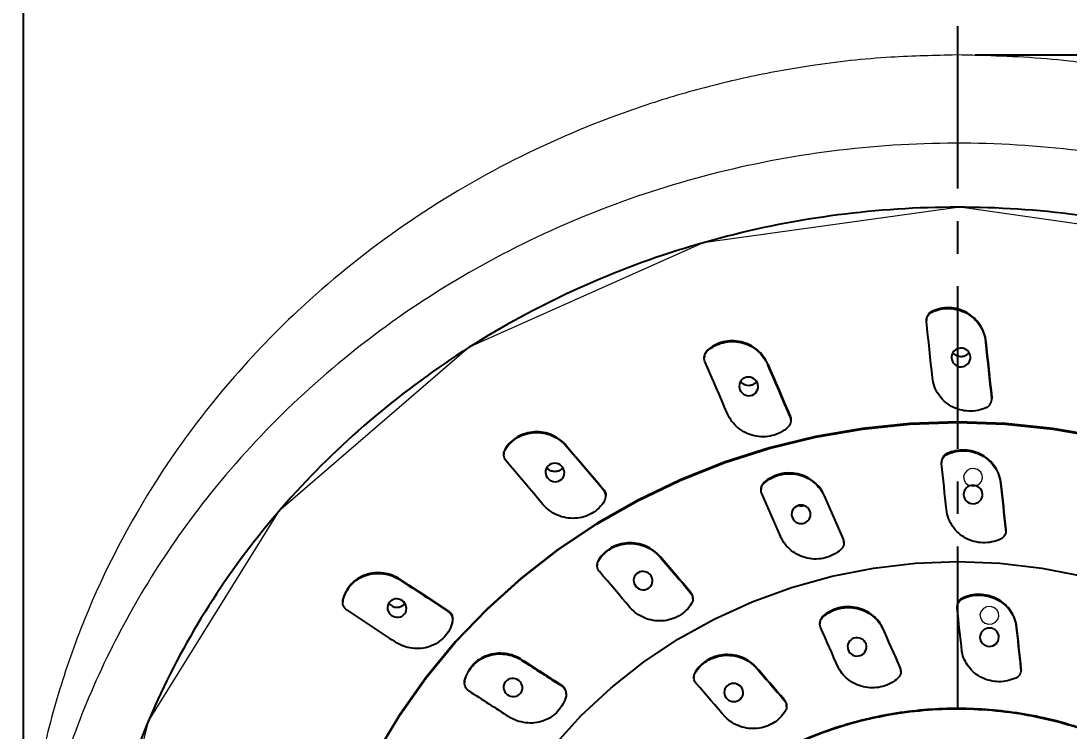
# Model space of a CAD drawing. Header units: millimetres. Extents: x 789 to 1209, y -1278 to -684.
# Drawn here: x 899.95 to 940.89, y -758.32 to -730.6 of the extents above; entities that cross this region are included whole.
import ezdxf

# ---------------------------------------------------------------- set-up
doc = ezdxf.new("R2010")
doc.units = ezdxf.units.MM
doc.header["$LTSCALE"] = 0.1
doc.linetypes.add('CENTERX2', pattern=[101.6, 63.5, -12.7, 12.7, -12.7])
doc.layers.get('0').update_dxf_attribs({"lineweight": 13})
doc.layers.add('CENTER', color=1, linetype='CENTERX2')
doc.layers.add('DIM', color=3, linetype='Continuous', lineweight=9)
doc.styles.get("Standard").update_dxf_attribs({"font": 'arial.ttf'})
doc.dimstyles.new('ISO-25', dxfattribs={"dimtxt": 2.5, "dimasz": 2.5, "dimexe": 1.25, "dimexo": 0.625, "dimtad": 1, "dimlfac": 1.333333, "dimtxsty": 'Standard', "dimcen": 2.5, "dimadec": 0, "dimazin": 0, "dimtfac": 1, "dimtmove": 0, "dimatfit": 3, "dimfxl": 0, "dimarcsym": 0})

# ---------------------------------------------------------------- blocks, each defined once
blk = doc.blocks.new('*D17')
at = {"layer": 'Defpoints', "color": 0}
for p in [(900.052, -721.185), (973.025, -768.853), (900.052, -770.21)]:
    blk.add_point(p, dxfattribs=at)
at = {"layer": 'DIM', "color": 0, "linetype": 'ByBlock', "lineweight": -2}
for p, q in [((900.052, -769.585), (900.052, -719.935)), ((973.025, -768.228), (973.025, -719.935)), ((969.025, -721.185), (904.052, -721.185))]:
    blk.add_line(p, q, dxfattribs=at)
at = {"layer": 'DIM', "color": 0}
for points in [[(904.052, -720.519), (904.052, -721.852), (900.052, -721.185)], [(969.025, -720.519), (969.025, -721.852), (973.025, -721.185)]]:
    blk.add_solid(points, dxfattribs=at)
at = {"layer": 'DIM', "color": 0, "insert": (924.73, -718.518), "char_height": 4, "attachment_point": 5}
blk.add_mtext('97', dxfattribs=at)
blk = doc.blocks.new('*D20')
at = {"layer": 'Defpoints', "color": 0}
for p in [(936.602, -731.925), (975.867, -731.925), (946.715, -906.804)]:
    blk.add_point(p, dxfattribs=at)
at = {"layer": 'DIM', "color": 0, "linetype": 'ByBlock', "lineweight": -2}
for p, q in [((937.227, -731.925), (977.117, -731.925)), ((975.867, -902.804), (975.867, -735.925)), ((947.34, -906.804), (977.117, -906.804))]:
    blk.add_line(p, q, dxfattribs=at)
at = {"layer": 'DIM', "color": 0}
for points in [[(975.2, -735.925), (976.533, -735.925), (975.867, -731.925)], [(975.2, -902.804), (976.533, -902.804), (975.867, -906.804)]]:
    blk.add_solid(points, dxfattribs=at)
at = {"layer": 'DIM', "color": 0, "insert": (973.2, -819.364), "char_height": 4, "attachment_point": 5, "rotation": 90}
blk.add_mtext('228', dxfattribs=at)

msp = doc.modelspace()

# ---------------------------------------------------------------- linework, layer by layer
at = {"color": 7, "linetype": 'Continuous', "lineweight": 25}
for p, q in [((935.532, -741.966), (935.532, -741.939)), ((935.321, -742.269), (935.321, -742.296)), ((937.64, -743.135), (937.64, -743.108)), ((926.643, -743.724), (926.643, -743.75)), ((926.762, -743.484), (926.762, -743.457)), ((929.125, -744.023), (929.125, -743.997)), ((937.873, -745.297), (937.871, -745.335)), ((937.873, -745.324), (937.873, -745.297)), ((937.875, -745.362), (937.875, -745.335)), ((930.002, -746.056), (930.002, -746.029)), ((930.032, -746.199), (930.032, -746.173)), ((918.811, -747.501), (918.811, -747.528)), ((918.861, -747.347), (918.861, -747.32)), ((921.269, -747.216), (921.269, -747.189)), ((936.121, -747.52), (936.121, -747.493)), ((935.91, -747.82), (935.91, -747.847)), ((928.979, -748.643), (928.979, -748.616)), ((938.23, -748.674), (938.23, -748.647)), ((922.712, -748.922), (922.712, -748.895)), ((922.8, -749.158), (922.8, -749.131)), ((928.859, -748.881), (928.859, -748.907)), ((931.342, -749.168), (931.342, -749.141)), ((938.423, -750.479), (938.423, -750.442)), ((938.423, -750.468), (938.423, -750.442)), ((938.425, -750.506), (938.425, -750.479)), ((932.069, -750.833), (932.069, -750.806)), ((932.099, -750.974), (932.099, -750.948)), ((924.916, -751.535), (924.916, -751.508)), ((922.458, -751.834), (922.458, -751.861)), ((922.508, -751.682), (922.508, -751.655)), ((914.77, -752.428), (914.77, -752.401)), ((912.531, -753.213), (912.531, -753.187)), ((926.112, -752.929), (926.112, -752.903)), ((926.2, -753.163), (926.2, -753.136)), ((936.731, -753.157), (936.731, -753.131)), ((912.522, -753.267), (912.522, -753.294)), ((916.651, -753.666), (916.651, -753.64)), ((936.521, -753.454), (936.521, -753.48)), ((916.822, -753.974), (916.822, -753.948)), ((931.275, -753.871), (931.275, -753.845)), ((931.157, -754.106), (931.157, -754.133)), ((933.597, -754.284), (933.597, -754.257)), ((938.829, -754.192), (938.829, -754.165)), ((919.523, -755.565), (919.523, -755.538)), ((926.287, -756.055), (926.287, -756.028)), ((928.626, -755.812), (928.626, -755.785)), ((934.295, -755.863), (934.295, -755.837)), ((934.325, -756.003), (934.325, -755.977)), ((939.015, -755.906), (939.015, -755.869)), ((939.015, -755.896), (939.015, -755.869)), ((939.017, -755.933), (939.017, -755.906)), ((917.284, -756.339), (917.275, -756.419)), ((917.275, -756.419), (917.275, -756.446)), ((917.284, -756.366), (917.284, -756.339)), ((926.237, -756.206), (926.237, -756.232)), ((921.082, -756.572), (921.082, -756.545)), ((921.253, -756.877), (921.253, -756.85)), ((929.774, -757.131), (929.774, -757.105)), ((929.862, -757.362), (929.862, -757.335))]:
    msp.add_line(p, q, dxfattribs=at)
at = {"color": 7, "linetype": 'Continuous', "flags": 128}
for points in [[(926.601, -739.258), (917.461, -743.341), (910.015, -749.758), (904.927, -757.939), (902.647, -767.157), (903.379, -776.593), (907.058, -785.407), (913.356, -792.818), (921.714, -798.167), (931.39, -800.978), (941.523, -801.001), (951.213, -798.235), (959.6, -792.926), (965.938, -785.544), (969.663, -776.747), (970.446, -767.315), (968.216, -758.087), (963.171, -749.882), (955.76, -743.43), (946.641, -739.305), (936.625, -737.871), (926.601, -739.258)], [(937.497, -748.321), (937.428, -748.202), (937.316, -748.117), (937.178, -748.078), (937.035, -748.091), (936.907, -748.155), (936.816, -748.259), (936.774, -748.388), (936.789, -748.523), (936.857, -748.641), (936.969, -748.727), (937.107, -748.765), (937.251, -748.752), (937.378, -748.688), (937.469, -748.584), (937.511, -748.455), (937.497, -748.321)], [(938.135, -753.705), (938.066, -753.587), (937.954, -753.501), (937.816, -753.462), (937.673, -753.476), (937.545, -753.54), (937.454, -753.644), (937.412, -753.773), (937.427, -753.907), (937.495, -754.026), (937.607, -754.111), (937.745, -754.15), (937.889, -754.137), (938.016, -754.073), (938.107, -753.968), (938.149, -753.839), (938.135, -753.705)]]:
    msp.add_lwpolyline(points, dxfattribs=at)
at = {"color": 7, "linetype": 'Continuous', "lineweight": 25, "flags": 128}
for points in [[(935.556, -744.528), (935.527, -744.254), (935.498, -743.98), (935.469, -743.706), (935.439, -743.432), (935.41, -743.158), (935.381, -742.883), (935.352, -742.609), (935.323, -742.335)], [(937.64, -743.108), (937.669, -743.382), (937.698, -743.656), (937.728, -743.93), (937.757, -744.203), (937.786, -744.477), (937.815, -744.75), (937.844, -745.024), (937.873, -745.297)], [(937.873, -745.324), (937.844, -745.05), (937.815, -744.777), (937.786, -744.504), (937.757, -744.23), (937.728, -743.956), (937.698, -743.683), (937.669, -743.409), (937.64, -743.135)], [(927.55, -745.932), (927.44, -745.677), (927.33, -745.423), (927.22, -745.168), (927.111, -744.914), (927.001, -744.659), (926.892, -744.404), (926.782, -744.149), (926.672, -743.894)], [(929.125, -743.997), (929.235, -744.251), (929.344, -744.505), (929.454, -744.76), (929.563, -745.014), (929.673, -745.268), (929.783, -745.522), (929.893, -745.776), (930.002, -746.029)], [(930.002, -746.056), (929.893, -745.802), (929.783, -745.549), (929.673, -745.295), (929.563, -745.041), (929.454, -744.786), (929.344, -744.532), (929.235, -744.278), (929.125, -744.023)], [(936.54, -746.255), (934.677, -746.319), (932.823, -746.509), (930.989, -746.825), (929.185, -747.266), (927.42, -747.828), (925.704, -748.509), (924.045, -749.305), (922.454, -750.212), (920.937, -751.225), (919.504, -752.338), (918.161, -753.547), (916.917, -754.843), (915.777, -756.221), (914.748, -757.673), (913.835, -759.191), (913.044, -760.768), (912.378, -762.394), (911.84, -764.061), (911.435, -765.76), (911.163, -767.483), (911.027, -769.219), (911.01, -770.089)], [(913.835, -759.218), (914.748, -757.7), (915.777, -756.248), (916.917, -754.87), (918.161, -753.573), (919.504, -752.365), (920.937, -751.251), (922.454, -750.238), (924.045, -749.332), (925.704, -748.536), (927.42, -747.855), (929.185, -747.292), (930.989, -746.852), (932.823, -746.536), (934.677, -746.346), (936.54, -746.282)], [(962.07, -770.089), (962.053, -769.219), (961.917, -767.483), (961.646, -765.76), (961.24, -764.061), (960.703, -762.394), (960.037, -760.768), (959.245, -759.191), (958.332, -757.673), (957.304, -756.221), (956.164, -754.843), (954.919, -753.547), (953.577, -752.338), (952.143, -751.225), (950.627, -750.212), (949.035, -749.305), (947.377, -748.509), (945.66, -747.828), (943.895, -747.266), (942.091, -746.825), (940.257, -746.509), (938.404, -746.319), (936.54, -746.255)], [(936.54, -746.282), (938.404, -746.346), (940.257, -746.536), (942.091, -746.852)], [(921.269, -747.189), (921.449, -747.403), (921.629, -747.616), (921.81, -747.83), (921.99, -748.043), (922.171, -748.256), (922.351, -748.469), (922.532, -748.682), (922.712, -748.895)], [(922.712, -748.922), (922.532, -748.709), (922.351, -748.496), (922.171, -748.283), (921.99, -748.07), (921.81, -747.856), (921.629, -747.643), (921.449, -747.429), (921.269, -747.216)], [(920.342, -749.476), (920.161, -749.263), (919.981, -749.049), (919.8, -748.835), (919.62, -748.622), (919.44, -748.408), (919.259, -748.194), (919.079, -747.98), (918.899, -747.765)], [(936.106, -749.683), (936.082, -749.459), (936.057, -749.234), (936.033, -749.009), (936.009, -748.785), (935.985, -748.56), (935.961, -748.335), (935.937, -748.11), (935.912, -747.885)], [(938.423, -750.442), (938.399, -750.218), (938.375, -749.993), (938.35, -749.769), (938.326, -749.545), (938.302, -749.321), (938.278, -749.096), (938.254, -748.872), (938.23, -748.647)], [(938.23, -748.674), (938.254, -748.898), (938.278, -749.123), (938.302, -749.347), (938.326, -749.572), (938.35, -749.796), (938.375, -750.02), (938.399, -750.244), (938.423, -750.468)], [(929.616, -750.719), (929.525, -750.51), (929.434, -750.302), (929.343, -750.093), (929.253, -749.885), (929.162, -749.676), (929.071, -749.468), (928.98, -749.259), (928.889, -749.05)], [(932.069, -750.806), (931.978, -750.598), (931.887, -750.39), (931.796, -750.182), (931.705, -749.974), (931.614, -749.766), (931.523, -749.558), (931.433, -749.349), (931.342, -749.141)], [(931.342, -749.168), (931.433, -749.376), (931.523, -749.584), (931.614, -749.793), (931.705, -750.001), (931.796, -750.209), (931.887, -750.417), (931.978, -750.625), (932.069, -750.833)], [(926.112, -752.903), (925.962, -752.728), (925.813, -752.554), (925.663, -752.38), (925.514, -752.206), (925.364, -752.032), (925.215, -751.857), (925.065, -751.683), (924.916, -751.508)], [(924.916, -751.535), (925.065, -751.709), (925.215, -751.884), (925.364, -752.058), (925.514, -752.233), (925.663, -752.407), (925.813, -752.581), (925.962, -752.755), (926.112, -752.929)], [(920.773, -758.9), (921.84, -757.723), (923.008, -756.633), (924.268, -755.637), (925.612, -754.741), (927.031, -753.952), (928.514, -753.275), (930.053, -752.714), (931.635, -752.274), (933.252, -751.958), (934.89, -751.767), (936.54, -751.703)], [(936.54, -751.703), (938.19, -751.767), (939.829, -751.958), (941.445, -752.274)], [(923.742, -753.494), (923.592, -753.319), (923.443, -753.145), (923.293, -752.97), (923.144, -752.795), (922.994, -752.621), (922.845, -752.446), (922.695, -752.271), (922.546, -752.096)], [(936.709, -755.224), (936.686, -755.011), (936.663, -754.798), (936.639, -754.585), (936.616, -754.372), (936.593, -754.158), (936.57, -753.945), (936.547, -753.731), (936.523, -753.518)], [(931.884, -755.856), (931.797, -755.658), (931.71, -755.461), (931.623, -755.263), (931.535, -755.065), (931.448, -754.867), (931.361, -754.669), (931.274, -754.471), (931.186, -754.273)], [(934.295, -755.837), (934.208, -755.639), (934.12, -755.442), (934.033, -755.245), (933.946, -755.048), (933.859, -754.85), (933.771, -754.653), (933.684, -754.455), (933.597, -754.257)], [(933.597, -754.284), (933.684, -754.482), (933.771, -754.679), (933.859, -754.877), (933.946, -755.074), (934.033, -755.272), (934.12, -755.469), (934.208, -755.666), (934.295, -755.863)], [(939.015, -755.869), (938.992, -755.656), (938.969, -755.443), (938.945, -755.231), (938.922, -755.018), (938.899, -754.805), (938.876, -754.592), (938.853, -754.379), (938.829, -754.165)], [(938.829, -754.192), (938.853, -754.405), (938.876, -754.618), (938.899, -754.831), (938.922, -755.044), (938.945, -755.257), (938.969, -755.47), (938.992, -755.683), (939.015, -755.896)], [(929.774, -757.105), (929.631, -756.94), (929.487, -756.775), (929.344, -756.61), (929.2, -756.446), (929.057, -756.281), (928.913, -756.116), (928.77, -755.95), (928.626, -755.785)], [(928.626, -755.812), (928.77, -755.977), (928.913, -756.142), (929.057, -756.307), (929.2, -756.472), (929.344, -756.637), (929.487, -756.802), (929.631, -756.967), (929.774, -757.131)], [(927.473, -757.787), (927.33, -757.622), (927.186, -757.456), (927.043, -757.291), (926.899, -757.126), (926.756, -756.961), (926.612, -756.795), (926.469, -756.63), (926.325, -756.464)]]:
    msp.add_lwpolyline(points, dxfattribs=at)
at = {"color": 7, "linetype": 'Continuous', "lineweight": 25}
for centre, radius, start, end in [((1260.817, -228.787), 627.631, 236.540019, 236.745618), ((1258.888, -231.72), 624.143, 236.540618, 236.747362), ((1258.088, -232.871), 624.868, 236.444191, 236.650925), ((914.636, -753.118), 0.374, 213.2951, 270.7734), ((914.645, -753.117), 0.375, 269.2767, 324.0635), ((1256.41, -235.553), 619.579, 237.061656, 237.233275), ((1256.389, -235.602), 619.549, 237.062224, 237.233851), ((1256.134, -235.893), 621.292, 236.96612, 237.137451)]:
    msp.add_arc(centre, radius, start, end, dxfattribs=at)
at = {"color": 7, "linetype": 'Continuous'}
for points, knots in [([(936.478, -731.925), (935.658, -731.945), (934.81, -731.965), (933.414, -732.047), (932.88, -732.09), (931.827, -732.203), (931.305, -732.271), (929.958, -732.476), (929.14, -732.627), (927.508, -732.98), (926.696, -733.183), (925.089, -733.642), (924.295, -733.898), (921.943, -734.742), (920.416, -735.406), (915.958, -737.706), (913.201, -739.644), (908.78, -743.777), (907.006, -745.87), (904.369, -749.866), (903.389, -751.698), (902.185, -754.564), (901.828, -755.542), (901.22, -757.485), (900.963, -758.453), (900.61, -760.122), (900.491, -760.81), (900.331, -761.908), (900.277, -762.325), (900.149, -763.422), (900.077, -764.138), (900.042, -765.086), (900.038, -765.282), (900.037, -765.613), (900.038, -765.748), (900.045, -766.011), (900.05, -766.146), (900.133, -767.253)], [0, 0, 0, 0, 0.0460635, 0.0460635, 0.0735971, 0.0735971, 0.1011307, 0.1011307, 0.1452193, 0.1452193, 0.1893079, 0.1893079, 0.2333965, 0.2333965, 0.3215737, 0.3215737, 0.5003563, 0.5003563, 0.6483496, 0.6483496, 0.7619869, 0.7619869, 0.8194737, 0.8194737, 0.8746694, 0.8746694, 0.9132682, 0.9132682, 0.9371293, 0.9371293, 0.9764123, 0.9764123, 0.9864562, 0.9864562, 0.9932218, 0.9932218, 0.9996222, 0.9996222, 0.9996222, 0.9996222]), ([(972.945, -767.212), (973.03, -766.152), (973.034, -766.051), (973.04, -765.84), (973.042, -765.728), (973.044, -765.394), (973.041, -765.174), (973.019, -764.523), (972.99, -764.101), (972.92, -763.338), (972.882, -762.996), (972.801, -762.319), (972.757, -761.979), (972.612, -760.953), (972.496, -760.262), (972.209, -758.875), (972.041, -758.188), (971.539, -756.39), (971.169, -755.291), (970.31, -753.127), (969.822, -752.065), (968.735, -749.995), (968.136, -748.987), (966.183, -746.055), (964.67, -744.226), (961.289, -740.892), (959.421, -739.388), (955.09, -736.556), (952.581, -735.293), (948.681, -733.848), (947.38, -733.443), (945.142, -732.877), (944.218, -732.68), (942.502, -732.374), (941.706, -732.256), (940.312, -732.1), (939.715, -732.05), (938.547, -731.982), (937.975, -731.962), (937.141, -731.938), (936.87, -731.931), (936.602, -731.925)], [0.0007474, 0.0007474, 0.0007474, 0.0007474, 0.0056242, 0.0056242, 0.0112484, 0.0112484, 0.0224968, 0.0224968, 0.0449937, 0.0449937, 0.0644598, 0.0644598, 0.083926, 0.083926, 0.1228583, 0.1228583, 0.1617906, 0.1617906, 0.2259615, 0.2259615, 0.2901324, 0.2901324, 0.3543033, 0.3543033, 0.4826451, 0.4826451, 0.6109869, 0.6109869, 0.759405, 0.759405, 0.8312326, 0.8312326, 0.8811323, 0.8811323, 0.9233905, 0.9233905, 0.9541634, 0.9541634, 0.9849363, 0.9849363, 1, 1, 1, 1]), ([(965.772, -790.106), (967.514, -787.92), (968.975, -785.537), (971.392, -780.213), (972.264, -777.242), (973.142, -771.183), (973.144, -768.098), (972.281, -762.037), (971.413, -759.064), (968.876, -753.443), (967.205, -750.796), (963.186, -746.015), (960.837, -743.881), (955.631, -740.27), (952.773, -738.795), (946.75, -736.599), (943.584, -735.879), (937.165, -735.243), (933.909, -735.327), (927.536, -736.292), (924.416, -737.174), (918.529, -739.677), (915.76, -741.299), (910.772, -745.173), (908.55, -747.428), (905.134, -751.987), (903.827, -754.221), (901.77, -758.905), (901.018, -761.357), (900.11, -766.36), (899.954, -768.908), (900.275, -774.531), (900.901, -777.594), (902.999, -783.451), (904.473, -786.241), (906.634, -789.238), (906.965, -789.675), (907.307, -790.105)], [0, 0, 0, 0, 0.054009, 0.054009, 0.114305, 0.114305, 0.174602, 0.174602, 0.234899, 0.234899, 0.295196, 0.295196, 0.355492, 0.355492, 0.415789, 0.415789, 0.476086, 0.476086, 0.536382, 0.536382, 0.596679, 0.596679, 0.656976, 0.656976, 0.717273, 0.717273, 0.767318, 0.767318, 0.817363, 0.817363, 0.867408, 0.867408, 0.928397, 0.928397, 0.989385, 0.989385, 1, 1, 1, 1])]:
    msp.add_open_spline(points, degree=3, knots=knots, dxfattribs=at)
at = {"color": 7, "linetype": 'Continuous', "lineweight": 25}
for points, knots in [([(963.817, -788.548), (965.685, -786.203), (967.204, -783.615), (969.429, -778.151), (970.134, -775.275), (970.678, -769.451), (970.516, -766.505), (969.338, -760.764), (968.321, -757.97), (965.51, -752.747), (963.715, -750.318), (959.484, -746.008), (957.048, -744.129), (951.719, -741.06), (948.826, -739.872), (942.802, -738.278), (939.671, -737.871), (933.41, -737.871), (930.28, -738.277), (924.256, -739.872), (921.363, -741.06), (916.033, -744.128), (913.597, -746.008), (909.366, -750.317), (907.571, -752.746), (904.76, -757.969), (903.743, -760.763), (902.564, -766.504), (902.402, -769.45), (902.946, -775.274), (903.651, -778.15), (905.876, -783.614), (907.394, -786.202), (909.263, -788.547)], [0, 0, 0, 0, 0.0625, 0.0625, 0.125, 0.125, 0.1875, 0.1875, 0.25, 0.25, 0.3125, 0.3125, 0.375, 0.375, 0.4375, 0.4375, 0.5, 0.5, 0.5625, 0.5625, 0.625, 0.625, 0.6875, 0.6875, 0.75, 0.75, 0.8125, 0.8125, 0.875, 0.875, 0.9375, 0.9375, 1, 1, 1, 1]), ([(937.64, -743.108), (937.628, -742.992), (937.602, -742.88), (937.524, -742.662), (937.471, -742.556), (937.343, -742.363), (937.267, -742.274), (937.094, -742.114), (937, -742.045), (936.795, -741.93), (936.684, -741.884), (936.458, -741.821), (936.339, -741.802), (935.984, -741.79), (935.747, -741.838), (935.532, -741.939)], [0, 0, 0, 0, 0.125, 0.125, 0.25, 0.25, 0.375, 0.375, 0.5, 0.5, 0.625, 0.625, 0.75, 0.75, 1, 1, 1, 1]), ([(935.323, -742.335), (935.315, -742.26), (935.331, -742.184), (935.404, -742.053), (935.462, -741.999), (935.532, -741.966)], [0, 0, 0, 0, 0.5, 0.5, 1, 1, 1, 1]), ([(935.532, -741.939), (935.496, -741.96), (935.424, -742.003), (935.353, -742.106), (935.321, -742.2), (935.323, -742.255), (935.323, -742.269)], [0, 0, 0, 0, 0.297371, 0.595014, 0.895264, 1, 1, 1, 1]), ([(935.532, -741.966), (935.639, -741.915), (935.751, -741.878), (935.982, -741.831), (936.102, -741.821), (936.337, -741.829), (936.455, -741.847), (936.683, -741.911), (936.792, -741.956), (936.998, -742.071), (937.094, -742.14), (937.265, -742.299), (937.342, -742.389), (937.534, -742.679), (937.615, -742.903), (937.64, -743.135)], [0, 0, 0, 0, 0.125, 0.125, 0.25, 0.25, 0.375, 0.375, 0.5, 0.5, 0.625, 0.625, 0.75, 0.75, 1, 1, 1, 1]), ([(929.125, -743.997), (929.079, -743.889), (929.02, -743.788), (928.881, -743.602), (928.799, -743.515), (928.619, -743.365), (928.519, -743.3), (928.307, -743.194), (928.196, -743.154), (927.851, -743.074), (927.607, -743.075), (927.15, -743.189), (926.937, -743.301), (926.762, -743.457)], [0, 0, 0, 0, 0.125, 0.125, 0.25, 0.25, 0.375, 0.375, 0.5, 0.5, 0.75, 0.75, 1, 1, 1, 1]), ([(926.762, -743.484), (926.85, -743.406), (926.945, -743.34), (927.152, -743.231), (927.264, -743.188), (927.491, -743.131), (927.609, -743.116), (927.846, -743.114), (927.963, -743.127), (928.194, -743.181), (928.306, -743.221), (928.517, -743.326), (928.618, -743.391), (928.888, -743.616), (929.032, -743.808), (929.125, -744.023)], [0, 0, 0, 0, 0.125, 0.125, 0.25, 0.25, 0.375, 0.375, 0.5, 0.5, 0.625, 0.625, 0.75, 0.75, 1, 1, 1, 1]), ([(936.543, -744.079), (936.451, -744.045), (936.376, -743.975), (936.295, -743.803), (936.291, -743.701), (936.356, -743.522), (936.426, -743.446), (936.603, -743.364), (936.708, -743.36), (936.89, -743.426), (936.967, -743.497), (937.047, -743.669), (937.052, -743.771), (936.986, -743.951), (936.916, -744.026), (936.74, -744.108), (936.636, -744.112), (936.543, -744.079)], [0, 0, 0, 0, 0.125, 0.125, 0.25, 0.25, 0.375, 0.375, 0.5, 0.5, 0.625, 0.625, 0.75, 0.75, 0.875, 0.875, 1, 1, 1, 1]), ([(926.672, -743.894), (926.643, -743.825), (926.635, -743.748), (926.667, -743.601), (926.705, -743.534), (926.762, -743.484)], [0, 0, 0, 0, 0.5, 0.5, 1, 1, 1, 1]), ([(926.762, -743.457), (926.735, -743.487), (926.68, -743.547), (926.643, -743.645), (926.647, -743.705), (926.648, -743.723)], [0, 0, 0, 0, 0.405483, 0.811485, 1, 1, 1, 1]), ([(936.671, -743.71), (936.63, -743.706), (936.547, -743.699), (936.434, -743.64), (936.383, -743.579), (936.358, -743.549)], [0, 0, 0, 0, 0.334055, 0.66811, 1, 1, 1, 1]), ([(936.981, -743.545), (936.974, -743.558), (936.948, -743.606), (936.866, -743.664), (936.765, -743.705), (936.697, -743.709), (936.671, -743.71)], [0, 0, 0, 0, 0.128636, 0.460477, 0.792307, 1, 1, 1, 1]), ([(928.309, -745.223), (928.213, -745.203), (928.127, -745.146), (928.018, -744.987), (927.997, -744.887), (928.032, -744.701), (928.088, -744.616), (928.25, -744.509), (928.352, -744.49), (928.543, -744.529), (928.63, -744.587), (928.738, -744.745), (928.76, -744.844), (928.725, -745.032), (928.668, -745.117), (928.508, -745.223), (928.405, -745.243), (928.309, -745.223)], [0, 0, 0, 0, 0.125, 0.125, 0.25, 0.25, 0.375, 0.375, 0.5, 0.5, 0.625, 0.625, 0.75, 0.75, 0.875, 0.875, 1, 1, 1, 1]), ([(937.665, -745.691), (937.557, -745.741), (937.446, -745.779), (937.215, -745.826), (937.095, -745.836), (936.86, -745.829), (936.741, -745.811), (936.513, -745.748), (936.405, -745.703), (936.199, -745.589), (936.103, -745.52), (935.932, -745.362), (935.855, -745.272), (935.662, -744.983), (935.581, -744.76), (935.556, -744.528)], [0, 0, 0, 0, 0.125, 0.125, 0.25, 0.25, 0.375, 0.375, 0.5, 0.5, 0.625, 0.625, 0.75, 0.75, 1, 1, 1, 1]), ([(928.378, -744.839), (928.337, -744.835), (928.254, -744.828), (928.141, -744.769), (928.09, -744.708), (928.065, -744.677)], [0, 0, 0, 0, 0.333432, 0.666853, 1, 1, 1, 1]), ([(928.687, -744.677), (928.68, -744.689), (928.654, -744.736), (928.573, -744.793), (928.472, -744.834), (928.404, -744.838), (928.378, -744.839)], [0, 0, 0, 0, 0.119111, 0.454563, 0.790038, 1, 1, 1, 1]), ([(937.665, -745.691), (937.734, -745.658), (937.791, -745.605), (937.866, -745.474), (937.881, -745.398), (937.873, -745.324)], [0, 0, 0, 0, 0.5, 0.5, 1, 1, 1, 1]), ([(929.913, -746.465), (929.825, -746.543), (929.729, -746.609), (929.523, -746.719), (929.411, -746.761), (929.184, -746.819), (929.066, -746.834), (928.829, -746.837), (928.712, -746.824), (928.481, -746.771), (928.369, -746.731), (928.158, -746.627), (928.057, -746.562), (927.787, -746.338), (927.642, -746.147), (927.55, -745.932)], [0, 0, 0, 0, 0.125, 0.125, 0.25, 0.25, 0.375, 0.375, 0.5, 0.5, 0.625, 0.625, 0.75, 0.75, 1, 1, 1, 1]), ([(929.913, -746.465), (929.969, -746.415), (930.008, -746.348), (930.04, -746.202), (930.032, -746.125), (930.002, -746.056)], [0, 0, 0, 0, 0.5, 0.5, 1, 1, 1, 1]), ([(930.002, -746.029), (930.014, -746.059), (930.032, -746.105), (930.028, -746.154), (930.027, -746.172)], [0, 0, 0, 0, 0.634761, 1, 1, 1, 1]), ([(921.269, -747.189), (921.192, -747.098), (921.107, -747.018), (920.918, -746.878), (920.814, -746.817), (920.599, -746.723), (920.485, -746.688), (920.251, -746.645), (920.134, -746.637), (919.782, -746.655), (919.55, -746.723), (919.15, -746.958), (918.981, -747.123), (918.861, -747.32)], [0, 0, 0, 0, 0.125, 0.125, 0.25, 0.25, 0.375, 0.375, 0.5, 0.5, 0.75, 0.75, 1, 1, 1, 1]), ([(918.861, -747.347), (918.921, -747.248), (918.992, -747.159), (919.156, -746.998), (919.25, -746.926), (919.449, -746.81), (919.557, -746.763), (919.781, -746.696), (919.896, -746.676), (920.132, -746.664), (920.251, -746.672), (920.482, -746.714), (920.597, -746.749), (920.922, -746.891), (921.116, -747.035), (921.269, -747.216)], [0, 0, 0, 0, 0.125, 0.125, 0.25, 0.25, 0.375, 0.375, 0.5, 0.5, 0.625, 0.625, 0.75, 0.75, 1, 1, 1, 1]), ([(918.899, -747.765), (918.849, -747.707), (918.819, -747.635), (918.806, -747.486), (918.823, -747.41), (918.861, -747.347)], [0, 0, 0, 0, 0.5, 0.5, 1, 1, 1, 1]), ([(918.861, -747.32), (918.852, -747.337), (918.825, -747.389), (918.806, -747.453), (918.812, -747.497), (918.813, -747.501)], [0, 0, 0, 0, 0.302704, 0.935874, 1, 1, 1, 1]), ([(935.912, -747.885), (935.904, -747.811), (935.92, -747.736), (935.994, -747.606), (936.052, -747.552), (936.121, -747.52)], [0, 0, 0, 0, 0.5, 0.5, 1, 1, 1, 1]), ([(936.121, -747.493), (936.085, -747.514), (936.014, -747.557), (935.943, -747.659), (935.911, -747.752), (935.912, -747.806), (935.913, -747.82)], [0, 0, 0, 0, 0.298041, 0.596395, 0.896491, 1, 1, 1, 1]), ([(938.23, -748.647), (938.217, -748.532), (938.191, -748.421), (938.113, -748.205), (938.06, -748.101), (937.931, -747.91), (937.855, -747.821), (937.682, -747.663), (937.588, -747.596), (937.382, -747.482), (937.272, -747.438), (937.046, -747.375), (936.927, -747.357), (936.573, -747.345), (936.336, -747.393), (936.121, -747.493)], [0, 0, 0, 0, 0.125, 0.125, 0.25, 0.25, 0.375, 0.375, 0.5, 0.5, 0.625, 0.625, 0.75, 0.75, 1, 1, 1, 1]), ([(936.121, -747.52), (936.229, -747.47), (936.34, -747.433), (936.571, -747.386), (936.691, -747.376), (936.926, -747.384), (937.044, -747.402), (937.271, -747.464), (937.38, -747.508), (937.586, -747.621), (937.682, -747.69), (937.853, -747.846), (937.93, -747.935), (938.124, -748.222), (938.205, -748.444), (938.23, -748.674)], [0, 0, 0, 0, 0.125, 0.125, 0.25, 0.25, 0.375, 0.375, 0.5, 0.5, 0.625, 0.625, 0.75, 0.75, 1, 1, 1, 1]), ([(920.674, -748.56), (920.583, -748.522), (920.51, -748.45), (920.433, -748.275), (920.431, -748.173), (920.501, -747.999), (920.574, -747.927), (920.753, -747.856), (920.858, -747.858), (921.037, -747.933), (921.111, -748.006), (921.188, -748.181), (921.191, -748.282), (921.12, -748.458), (921.047, -748.529), (920.869, -748.6), (920.765, -748.598), (920.674, -748.56)], [0, 0, 0, 0, 0.125, 0.125, 0.25, 0.25, 0.375, 0.375, 0.5, 0.5, 0.625, 0.625, 0.75, 0.75, 0.875, 0.875, 1, 1, 1, 1]), ([(920.811, -748.197), (920.763, -748.192), (920.667, -748.181), (920.554, -748.114), (920.515, -748.051), (920.5, -748.027)], [0, 0, 0, 0, 0.382628, 0.76525, 1, 1, 1, 1]), ([(921.116, -748.035), (921.103, -748.056), (921.065, -748.116), (920.955, -748.181), (920.859, -748.192), (920.811, -748.197)], [0, 0, 0, 0, 0.213907, 0.606948, 1, 1, 1, 1]), ([(931.342, -749.141), (931.295, -749.034), (931.237, -748.935), (931.097, -748.75), (931.014, -748.665), (930.834, -748.517), (930.735, -748.453), (930.522, -748.349), (930.411, -748.311), (930.181, -748.259), (930.062, -748.246), (929.827, -748.249), (929.708, -748.264), (929.366, -748.35), (929.154, -748.461), (928.979, -748.616)], [0, 0, 0, 0, 0.125, 0.125, 0.25, 0.25, 0.375, 0.375, 0.5, 0.5, 0.625, 0.625, 0.75, 0.75, 1, 1, 1, 1]), ([(928.979, -748.643), (929.066, -748.566), (929.162, -748.5), (929.368, -748.391), (929.48, -748.349), (929.706, -748.291), (929.824, -748.276), (930.061, -748.273), (930.178, -748.285), (930.409, -748.337), (930.521, -748.376), (930.732, -748.478), (930.833, -748.543), (931.104, -748.765), (931.249, -748.954), (931.342, -749.168)], [0, 0, 0, 0, 0.125, 0.125, 0.25, 0.25, 0.375, 0.375, 0.5, 0.5, 0.625, 0.625, 0.75, 0.75, 1, 1, 1, 1]), ([(928.889, -749.05), (928.859, -748.982), (928.852, -748.905), (928.883, -748.759), (928.922, -748.693), (928.979, -748.643)], [0, 0, 0, 0, 0.5, 0.5, 1, 1, 1, 1]), ([(928.979, -748.616), (928.951, -748.646), (928.897, -748.706), (928.86, -748.803), (928.863, -748.862), (928.865, -748.881)], [0, 0, 0, 0, 0.406228, 0.813007, 1, 1, 1, 1]), ([(937.006, -749.423), (936.915, -749.387), (936.841, -749.316), (936.765, -749.144), (936.763, -749.042), (936.834, -748.867), (936.905, -748.794), (937.085, -748.717), (937.189, -748.716), (937.369, -748.785), (937.444, -748.857), (937.521, -749.029), (937.523, -749.13), (937.451, -749.307), (937.379, -749.38), (937.201, -749.456), (937.097, -749.458), (937.006, -749.423)], [0, 0, 0, 0, 0.125, 0.125, 0.25, 0.25, 0.375, 0.375, 0.5, 0.5, 0.625, 0.625, 0.75, 0.75, 0.875, 0.875, 1, 1, 1, 1]), ([(922.712, -748.895), (922.735, -748.929), (922.781, -748.998), (922.806, -749.085), (922.799, -749.128), (922.799, -749.131)], [0, 0, 0, 0, 0.48374, 0.968387, 1, 1, 1, 1]), ([(922.75, -749.338), (922.788, -749.275), (922.805, -749.199), (922.792, -749.052), (922.762, -748.98), (922.712, -748.922)], [0, 0, 0, 0, 0.5, 0.5, 1, 1, 1, 1]), ([(922.75, -749.338), (922.69, -749.437), (922.619, -749.527), (922.455, -749.688), (922.362, -749.76), (922.163, -749.877), (922.055, -749.924), (921.83, -749.991), (921.715, -750.012), (921.48, -750.024), (921.361, -750.017), (921.129, -749.975), (921.014, -749.941), (920.689, -749.8), (920.495, -749.656), (920.342, -749.476)], [0, 0, 0, 0, 0.125, 0.125, 0.25, 0.25, 0.375, 0.375, 0.5, 0.5, 0.625, 0.625, 0.75, 0.75, 1, 1, 1, 1]), ([(930.226, -750.163), (930.144, -750.11), (930.086, -750.026), (930.045, -749.842), (930.063, -749.742), (930.168, -749.585), (930.253, -749.528), (930.444, -749.489), (930.547, -749.509), (930.709, -749.614), (930.768, -749.698), (930.809, -749.882), (930.791, -749.981), (930.686, -750.14), (930.6, -750.197), (930.41, -750.234), (930.308, -750.215), (930.226, -750.163)], [0, 0, 0, 0, 0.125, 0.125, 0.25, 0.25, 0.375, 0.375, 0.5, 0.5, 0.625, 0.625, 0.75, 0.75, 0.875, 0.875, 1, 1, 1, 1]), ([(930.315, -749.522), (930.352, -749.532), (930.425, -749.553), (930.498, -749.533), (930.533, -749.523)], [0, 0, 0, 0, 0.513882, 1, 1, 1, 1]), ([(938.214, -750.832), (938.107, -750.882), (937.995, -750.919), (937.765, -750.966), (937.645, -750.977), (937.41, -750.969), (937.292, -750.952), (937.064, -750.89), (936.956, -750.846), (936.75, -750.734), (936.654, -750.665), (936.482, -750.51), (936.405, -750.42), (936.212, -750.134), (936.131, -749.913), (936.106, -749.683)], [0, 0, 0, 0, 0.125, 0.125, 0.25, 0.25, 0.375, 0.375, 0.5, 0.5, 0.625, 0.625, 0.75, 0.75, 1, 1, 1, 1]), ([(931.979, -751.238), (931.892, -751.316), (931.796, -751.382), (931.59, -751.49), (931.479, -751.533), (931.252, -751.591), (931.134, -751.607), (930.897, -751.61), (930.78, -751.598), (930.549, -751.547), (930.437, -751.508), (930.226, -751.406), (930.125, -751.342), (929.854, -751.121), (929.709, -750.932), (929.616, -750.719)], [0, 0, 0, 0, 0.125, 0.125, 0.25, 0.25, 0.375, 0.375, 0.5, 0.5, 0.625, 0.625, 0.75, 0.75, 1, 1, 1, 1]), ([(938.423, -750.468), (938.431, -750.542), (938.415, -750.617), (938.341, -750.746), (938.284, -750.8), (938.214, -750.832)], [0, 0, 0, 0, 0.5, 0.5, 1, 1, 1, 1]), ([(924.916, -751.508), (924.839, -751.419), (924.754, -751.34), (924.565, -751.201), (924.46, -751.142), (924.244, -751.05), (924.13, -751.016), (923.896, -750.975), (923.779, -750.969), (923.544, -750.982), (923.427, -751.003), (923.204, -751.07), (923.096, -751.117), (922.797, -751.294), (922.628, -751.458), (922.508, -751.655)], [0, 0, 0, 0, 0.125, 0.125, 0.25, 0.25, 0.375, 0.375, 0.5, 0.5, 0.625, 0.625, 0.75, 0.75, 1, 1, 1, 1]), ([(922.508, -751.682), (922.568, -751.583), (922.639, -751.494), (922.803, -751.334), (922.896, -751.262), (923.094, -751.145), (923.202, -751.098), (923.426, -751.03), (923.541, -751.009), (923.777, -750.995), (923.896, -751.002), (924.127, -751.042), (924.243, -751.076), (924.568, -751.214), (924.763, -751.356), (924.916, -751.535)], [0, 0, 0, 0, 0.125, 0.125, 0.25, 0.25, 0.375, 0.375, 0.5, 0.5, 0.625, 0.625, 0.75, 0.75, 1, 1, 1, 1]), ([(932.069, -750.833), (932.099, -750.901), (932.106, -750.977), (932.075, -751.122), (932.036, -751.188), (931.979, -751.238)], [0, 0, 0, 0, 0.5, 0.5, 1, 1, 1, 1]), ([(932.093, -750.948), (932.094, -750.925), (932.097, -750.877), (932.079, -750.831), (932.069, -750.806)], [0, 0, 0, 0, 0.456021, 1, 1, 1, 1]), ([(922.546, -752.096), (922.496, -752.038), (922.466, -751.967), (922.453, -751.82), (922.47, -751.744), (922.508, -751.682)], [0, 0, 0, 0, 0.5, 0.5, 1, 1, 1, 1]), ([(922.508, -751.655), (922.499, -751.672), (922.472, -751.723), (922.452, -751.787), (922.459, -751.83), (922.46, -751.834)], [0, 0, 0, 0, 0.304298, 0.939468, 1, 1, 1, 1]), ([(914.77, -752.401), (914.67, -752.336), (914.565, -752.282), (914.344, -752.199), (914.228, -752.17), (913.995, -752.139), (913.877, -752.136), (913.643, -752.159), (913.53, -752.184), (913.202, -752.297), (913.003, -752.426), (912.695, -752.76), (912.585, -752.964), (912.531, -753.187)], [0, 0, 0, 0, 0.125, 0.125, 0.25, 0.25, 0.375, 0.375, 0.5, 0.5, 0.75, 0.75, 1, 1, 1, 1]), ([(912.531, -753.213), (912.558, -753.102), (912.599, -752.997), (912.705, -752.798), (912.772, -752.704), (912.925, -752.538), (913.013, -752.463), (913.205, -752.338), (913.308, -752.287), (913.528, -752.211), (913.642, -752.186), (913.874, -752.163), (913.994, -752.165), (914.343, -752.212), (914.571, -752.297), (914.77, -752.428)], [0, 0, 0, 0, 0.125, 0.125, 0.25, 0.25, 0.375, 0.375, 0.5, 0.5, 0.625, 0.625, 0.75, 0.75, 1, 1, 1, 1]), ([(924.037, -752.736), (923.958, -752.679), (923.905, -752.592), (923.874, -752.407), (923.898, -752.309), (924.011, -752.159), (924.099, -752.108), (924.293, -752.083), (924.393, -752.109), (924.55, -752.222), (924.604, -752.309), (924.635, -752.494), (924.612, -752.592), (924.498, -752.743), (924.409, -752.794), (924.217, -752.819), (924.116, -752.794), (924.037, -752.736)], [0, 0, 0, 0, 0.125, 0.125, 0.25, 0.25, 0.375, 0.375, 0.5, 0.5, 0.625, 0.625, 0.75, 0.75, 0.875, 0.875, 1, 1, 1, 1]), ([(912.692, -753.604), (912.628, -753.561), (912.578, -753.5), (912.521, -753.362), (912.514, -753.284), (912.531, -753.213)], [0, 0, 0, 0, 0.5, 0.5, 1, 1, 1, 1]), ([(912.531, -753.187), (912.524, -753.213), (912.517, -753.24), (912.522, -753.267), (912.522, -753.267)], [0, 0, 0, 0, 0.9862389, 1, 1, 1, 1]), ([(914.493, -753.845), (914.404, -753.804), (914.333, -753.729), (914.261, -753.553), (914.262, -753.452), (914.339, -753.283), (914.414, -753.215), (914.596, -753.153), (914.699, -753.16), (914.876, -753.241), (914.948, -753.316), (915.02, -753.492), (915.019, -753.593), (914.942, -753.764), (914.867, -753.831), (914.686, -753.892), (914.583, -753.886), (914.493, -753.845)], [0, 0, 0, 0, 0.125, 0.125, 0.25, 0.25, 0.375, 0.375, 0.5, 0.5, 0.625, 0.625, 0.75, 0.75, 0.875, 0.875, 1, 1, 1, 1]), ([(926.197, -753.136), (926.198, -753.129), (926.204, -753.083), (926.178, -752.998), (926.133, -752.933), (926.112, -752.903)], [0, 0, 0, 0, 0.0781578, 0.5579455, 1, 1, 1, 1]), ([(926.112, -752.929), (926.161, -752.987), (926.192, -753.058), (926.205, -753.204), (926.188, -753.279), (926.149, -753.342)], [0, 0, 0, 0, 0.5, 0.5, 1, 1, 1, 1]), ([(936.523, -753.518), (936.515, -753.444), (936.531, -753.37), (936.605, -753.242), (936.662, -753.189), (936.731, -753.157)], [0, 0, 0, 0, 0.5, 0.5, 1, 1, 1, 1]), ([(936.731, -753.131), (936.695, -753.152), (936.624, -753.194), (936.553, -753.296), (936.522, -753.387), (936.523, -753.44), (936.524, -753.454)], [0, 0, 0, 0, 0.299539, 0.59943, 0.900307, 1, 1, 1, 1]), ([(938.829, -754.165), (938.809, -754.057), (938.777, -753.952), (938.688, -753.752), (938.63, -753.655), (938.429, -753.392), (938.251, -753.246), (937.949, -753.096), (937.84, -753.057), (937.62, -753.004), (937.507, -752.99), (937.278, -752.987), (937.166, -752.999), (936.944, -753.046), (936.834, -753.082), (936.731, -753.131)], [0, 0, 0, 0, 0.125, 0.125, 0.25, 0.25, 0.5, 0.5, 0.625, 0.625, 0.75, 0.75, 0.875, 0.875, 1, 1, 1, 1]), ([(936.731, -753.157), (936.834, -753.109), (936.942, -753.073), (937.163, -753.026), (937.278, -753.014), (937.618, -753.018), (937.845, -753.072), (938.148, -753.221), (938.244, -753.283), (938.417, -753.424), (938.495, -753.505), (938.63, -753.681), (938.686, -753.776), (938.776, -753.977), (938.809, -754.083), (938.829, -754.192)], [0, 0, 0, 0, 0.125, 0.125, 0.25, 0.25, 0.5, 0.5, 0.625, 0.625, 0.75, 0.75, 0.875, 0.875, 1, 1, 1, 1]), ([(916.651, -753.64), (916.684, -753.666), (916.749, -753.719), (916.81, -753.83), (916.817, -753.909), (916.82, -753.948)], [0, 0, 0, 0, 0.339683, 0.679851, 1, 1, 1, 1]), ([(926.149, -753.342), (926.089, -753.441), (926.019, -753.53), (925.855, -753.691), (925.762, -753.762), (925.563, -753.88), (925.456, -753.927), (925.232, -753.996), (925.117, -754.016), (924.881, -754.031), (924.762, -754.024), (924.53, -753.985), (924.415, -753.951), (924.09, -753.814), (923.895, -753.672), (923.742, -753.494)], [0, 0, 0, 0, 0.125, 0.125, 0.25, 0.25, 0.375, 0.375, 0.5, 0.5, 0.625, 0.625, 0.75, 0.75, 1, 1, 1, 1]), ([(933.597, -754.257), (933.545, -754.159), (933.482, -754.068), (933.335, -753.901), (933.251, -753.824), (932.978, -753.627), (932.763, -753.536), (932.428, -753.476), (932.313, -753.469), (932.087, -753.479), (931.974, -753.496), (931.755, -753.557), (931.65, -753.599), (931.453, -753.705), (931.359, -753.77), (931.275, -753.845)], [0, 0, 0, 0, 0.125, 0.125, 0.25, 0.25, 0.5, 0.5, 0.625, 0.625, 0.75, 0.75, 0.875, 0.875, 1, 1, 1, 1]), ([(931.275, -753.871), (931.359, -753.797), (931.451, -753.733), (931.648, -753.626), (931.754, -753.584), (932.08, -753.494), (932.314, -753.483), (932.649, -753.542), (932.76, -753.575), (932.968, -753.663), (933.067, -753.718), (933.251, -753.85), (933.333, -753.925), (933.48, -754.093), (933.545, -754.186), (933.597, -754.284)], [0, 0, 0, 0, 0.125, 0.125, 0.25, 0.25, 0.5, 0.5, 0.625, 0.625, 0.75, 0.75, 0.875, 0.875, 1, 1, 1, 1]), ([(916.812, -754.055), (916.785, -754.166), (916.745, -754.271), (916.638, -754.471), (916.572, -754.565), (916.419, -754.732), (916.331, -754.806), (916.138, -754.932), (916.035, -754.983), (915.816, -755.06), (915.701, -755.085), (915.469, -755.109), (915.35, -755.107), (915, -755.062), (914.773, -754.977), (914.574, -754.846)], [0, 0, 0, 0, 0.125, 0.125, 0.25, 0.25, 0.375, 0.375, 0.5, 0.5, 0.625, 0.625, 0.75, 0.75, 1, 1, 1, 1]), ([(916.812, -754.055), (916.829, -753.984), (916.823, -753.907), (916.765, -753.769), (916.715, -753.709), (916.651, -753.666)], [0, 0, 0, 0, 0.5, 0.5, 1, 1, 1, 1]), ([(931.186, -754.273), (931.157, -754.206), (931.149, -754.13), (931.18, -753.987), (931.219, -753.921), (931.275, -753.871)], [0, 0, 0, 0, 0.5, 0.5, 1, 1, 1, 1]), ([(931.275, -753.845), (931.248, -753.875), (931.193, -753.935), (931.157, -754.03), (931.161, -754.088), (931.162, -754.106)], [0, 0, 0, 0, 0.408599, 0.817814, 1, 1, 1, 1]), ([(937.572, -754.956), (937.491, -754.903), (937.435, -754.819), (937.399, -754.636), (937.421, -754.537), (937.529, -754.383), (937.616, -754.327), (937.808, -754.292), (937.91, -754.312), (938.069, -754.417), (938.126, -754.502), (938.162, -754.684), (938.142, -754.782), (938.032, -754.938), (937.945, -754.993), (937.755, -755.029), (937.653, -755.009), (937.572, -754.956)], [0, 0, 0, 0, 0.125, 0.125, 0.25, 0.25, 0.375, 0.375, 0.5, 0.5, 0.625, 0.625, 0.75, 0.75, 0.875, 0.875, 1, 1, 1, 1]), ([(932.389, -755.32), (932.311, -755.263), (932.259, -755.176), (932.233, -754.991), (932.26, -754.894), (932.376, -754.746), (932.466, -754.696), (932.66, -754.672), (932.76, -754.699), (932.914, -754.813), (932.966, -754.9), (932.993, -755.084), (932.967, -755.181), (932.849, -755.33), (932.759, -755.38), (932.567, -755.404), (932.466, -755.378), (932.389, -755.32)], [0, 0, 0, 0, 0.125, 0.125, 0.25, 0.25, 0.375, 0.375, 0.5, 0.5, 0.625, 0.625, 0.75, 0.75, 0.875, 0.875, 1, 1, 1, 1]), ([(919.523, -755.538), (919.423, -755.474), (919.318, -755.422), (919.096, -755.341), (918.979, -755.313), (918.747, -755.284), (918.628, -755.283), (918.394, -755.308), (918.281, -755.334), (918.062, -755.411), (917.958, -755.463), (917.767, -755.588), (917.678, -755.663), (917.448, -755.914), (917.338, -756.118), (917.284, -756.339)], [0, 0, 0, 0, 0.125, 0.125, 0.25, 0.25, 0.375, 0.375, 0.5, 0.5, 0.625, 0.625, 0.75, 0.75, 1, 1, 1, 1]), ([(938.807, -756.255), (938.704, -756.303), (938.597, -756.339), (938.376, -756.387), (938.26, -756.399), (937.921, -756.396), (937.694, -756.342), (937.391, -756.193), (937.295, -756.132), (937.122, -755.991), (937.044, -755.911), (936.908, -755.734), (936.852, -755.64), (936.762, -755.439), (936.729, -755.333), (936.709, -755.224)], [0, 0, 0, 0, 0.125, 0.125, 0.25, 0.25, 0.5, 0.5, 0.625, 0.625, 0.75, 0.75, 0.875, 0.875, 1, 1, 1, 1]), ([(917.284, -756.366), (917.311, -756.255), (917.352, -756.15), (917.458, -755.952), (917.524, -755.858), (917.677, -755.691), (917.765, -755.616), (917.957, -755.49), (918.06, -755.439), (918.279, -755.361), (918.394, -755.335), (918.626, -755.31), (918.745, -755.311), (919.095, -755.354), (919.323, -755.436), (919.523, -755.565)], [0, 0, 0, 0, 0.125, 0.125, 0.25, 0.25, 0.375, 0.375, 0.5, 0.5, 0.625, 0.625, 0.75, 0.75, 1, 1, 1, 1]), ([(928.626, -755.785), (928.546, -755.705), (928.458, -755.636), (928.268, -755.516), (928.164, -755.465), (927.844, -755.352), (927.611, -755.324), (927.274, -755.359), (927.161, -755.383), (926.949, -755.455), (926.847, -755.503), (926.656, -755.621), (926.57, -755.69), (926.414, -755.846), (926.344, -755.934), (926.287, -756.028)], [0, 0, 0, 0, 0.125, 0.125, 0.25, 0.25, 0.5, 0.5, 0.625, 0.625, 0.75, 0.75, 0.875, 0.875, 1, 1, 1, 1]), ([(926.287, -756.055), (926.344, -755.961), (926.412, -755.874), (926.567, -755.718), (926.656, -755.648), (926.939, -755.472), (927.158, -755.398), (927.496, -755.362), (927.612, -755.363), (927.837, -755.39), (927.949, -755.416), (928.164, -755.492), (928.265, -755.541), (928.457, -755.661), (928.546, -755.732), (928.626, -755.812)], [0, 0, 0, 0, 0.125, 0.125, 0.25, 0.25, 0.5, 0.5, 0.625, 0.625, 0.75, 0.75, 0.875, 0.875, 1, 1, 1, 1]), ([(926.325, -756.464), (926.276, -756.407), (926.246, -756.337), (926.232, -756.192), (926.249, -756.117), (926.287, -756.055)], [0, 0, 0, 0, 0.5, 0.5, 1, 1, 1, 1]), ([(926.287, -756.028), (926.278, -756.045), (926.251, -756.096), (926.232, -756.159), (926.239, -756.202), (926.239, -756.205)], [0, 0, 0, 0, 0.300745, 0.941922, 1, 1, 1, 1]), ([(934.206, -756.264), (934.122, -756.339), (934.031, -756.403), (933.834, -756.51), (933.727, -756.553), (933.401, -756.643), (933.168, -756.654), (932.832, -756.595), (932.722, -756.563), (932.514, -756.476), (932.414, -756.42), (932.231, -756.289), (932.148, -756.214), (932.001, -756.047), (931.937, -755.954), (931.884, -755.856)], [0, 0, 0, 0, 0.125, 0.125, 0.25, 0.25, 0.5, 0.5, 0.625, 0.625, 0.75, 0.75, 0.875, 0.875, 1, 1, 1, 1]), ([(934.295, -755.863), (934.325, -755.93), (934.333, -756.006), (934.301, -756.149), (934.262, -756.214), (934.206, -756.264)], [0, 0, 0, 0, 0.5, 0.5, 1, 1, 1, 1]), ([(934.32, -755.977), (934.321, -755.954), (934.323, -755.906), (934.305, -755.861), (934.295, -755.837)], [0, 0, 0, 0, 0.46628, 1, 1, 1, 1]), ([(939.015, -755.896), (939.023, -755.968), (939.007, -756.042), (938.934, -756.17), (938.876, -756.223), (938.807, -756.255)], [0, 0, 0, 0, 0.5, 0.5, 1, 1, 1, 1]), ([(917.446, -756.752), (917.381, -756.71), (917.331, -756.65), (917.274, -756.513), (917.267, -756.436), (917.284, -756.366)], [0, 0, 0, 0, 0.5, 0.5, 1, 1, 1, 1]), ([(918.895, -756.849), (918.831, -756.776), (918.798, -756.681), (918.811, -756.495), (918.857, -756.406), (919.003, -756.289), (919.101, -756.26), (919.296, -756.279), (919.389, -756.327), (919.515, -756.47), (919.549, -756.566), (919.536, -756.751), (919.491, -756.84), (919.343, -756.959), (919.244, -756.987), (919.052, -756.968), (918.959, -756.921), (918.895, -756.849)], [0, 0, 0, 0, 0.125, 0.125, 0.25, 0.25, 0.375, 0.375, 0.5, 0.5, 0.625, 0.625, 0.75, 0.75, 0.875, 0.875, 1, 1, 1, 1]), ([(927.723, -757.168), (927.627, -757.148), (927.541, -757.092), (927.433, -756.936), (927.412, -756.838), (927.449, -756.656), (927.506, -756.573), (927.668, -756.471), (927.77, -756.453), (927.959, -756.491), (928.046, -756.548), (928.154, -756.703), (928.176, -756.801), (928.139, -756.985), (928.082, -757.067), (927.921, -757.169), (927.819, -757.187), (927.723, -757.168)], [0, 0, 0, 0, 0.125, 0.125, 0.25, 0.25, 0.375, 0.375, 0.5, 0.5, 0.625, 0.625, 0.75, 0.75, 0.875, 0.875, 1, 1, 1, 1]), ([(921.251, -756.85), (921.252, -756.846), (921.257, -756.803), (921.232, -756.72), (921.174, -756.616), (921.111, -756.568), (921.082, -756.545)], [0, 0, 0, 0, 0.029394, 0.364597, 0.701288, 1, 1, 1, 1]), ([(921.082, -756.572), (921.146, -756.613), (921.196, -756.673), (921.254, -756.81), (921.26, -756.886), (921.243, -756.957)], [0, 0, 0, 0, 0.5, 0.5, 1, 1, 1, 1]), ([(921.243, -756.957), (921.216, -757.067), (921.176, -757.172), (921.07, -757.371), (921.003, -757.465), (920.85, -757.632), (920.763, -757.707), (920.571, -757.834), (920.468, -757.885), (920.249, -757.964), (920.134, -757.99), (919.902, -758.016), (919.782, -758.015), (919.432, -757.973), (919.204, -757.891), (919.005, -757.762)], [0, 0, 0, 0, 0.125, 0.125, 0.25, 0.25, 0.375, 0.375, 0.5, 0.5, 0.625, 0.625, 0.75, 0.75, 1, 1, 1, 1]), ([(929.859, -757.335), (929.86, -757.328), (929.866, -757.282), (929.84, -757.197), (929.796, -757.134), (929.774, -757.105)], [0, 0, 0, 0, 0.0846959, 0.5647899, 1, 1, 1, 1]), ([(929.774, -757.131), (929.824, -757.188), (929.854, -757.258), (929.868, -757.403), (929.85, -757.477), (929.813, -757.539)], [0, 0, 0, 0, 0.5, 0.5, 1, 1, 1, 1]), ([(930.919, -783.326), (930.041, -782.98), (929.214, -782.559), (928.048, -781.82), (927.671, -781.556), (926.943, -780.991), (926.591, -780.689), (925.595, -779.746), (925.005, -779.064), (924.227, -777.962), (923.985, -777.579), (923.543, -776.794), (923.344, -776.394), (922.814, -775.173), (922.547, -774.332), (922.279, -773.028), (922.212, -772.587), (922.127, -771.709), (922.088, -770.832), (922.14, -769.956), (922.214, -769.299), (922.245, -769.08), (922.318, -768.643), (922.361, -768.424), (922.601, -767.339), (922.881, -766.502), (923.43, -765.289), (923.635, -764.892), (924.089, -764.113), (924.337, -763.733), (925.132, -762.641), (925.733, -761.967), (926.742, -761.038), (927.099, -760.741), (927.836, -760.185), (928.217, -759.926), (929.395, -759.203), (930.228, -758.793), (931.551, -758.292), (931.999, -758.146), (932.903, -757.896), (933.36, -757.793), (934.283, -757.628), (934.75, -757.566), (935.692, -757.485), (936.17, -757.467), (937.59, -757.476), (938.525, -757.568), (939.91, -757.834), (940.369, -757.944), (941.279, -758.208), (941.723, -758.36), (943.024, -758.873), (943.85, -759.291), (945.028, -760.035), (945.41, -760.303), (946.136, -760.867), (946.829, -761.462), (947.456, -762.115), (948.05, -762.799), (948.332, -763.158), (949.115, -764.269), (949.553, -765.046), (950.084, -766.265), (950.241, -766.681), (950.443, -767.318), (950.505, -767.533), (950.617, -767.963), (950.668, -768.179), (950.89, -769.26), (950.976, -770.133), (950.967, -771.454), (950.941, -771.899), (950.841, -772.78), (950.769, -773.214), (950.484, -774.503), (950.206, -775.342), (949.651, -776.569), (949.445, -776.968), (948.995, -777.741), (948.75, -778.116), (948.223, -778.842), (947.941, -779.193), (947.336, -779.872), (947.012, -780.2), (946.001, -781.131), (945.27, -781.683), (944.09, -782.408), (943.683, -782.633), (942.84, -783.047), (942.41, -783.233), (941.101, -783.73), (940.2, -783.979), (938.805, -784.23), (938.331, -784.293), (937.389, -784.373), (936.919, -784.392), (935.979, -784.386), (935.509, -784.362), (934.571, -784.271), (934.102, -784.203), (932.703, -783.935), (931.797, -783.673), (930.919, -783.326)], [0, 0, 0, 0, 0.03125, 0.03125, 0.046875, 0.046875, 0.0625, 0.0625, 0.09375, 0.09375, 0.109375, 0.109375, 0.125, 0.125, 0.15625, 0.15625, 0.171875, 0.171875, 0.1875, 0.203125, 0.203125, 0.210937, 0.210937, 0.21875, 0.21875, 0.25, 0.25, 0.265625, 0.265625, 0.28125, 0.28125, 0.3125, 0.3125, 0.328125, 0.328125, 0.34375, 0.34375, 0.375, 0.375, 0.390625, 0.390625, 0.40625, 0.40625, 0.421875, 0.421875, 0.4375, 0.4375, 0.46875, 0.46875, 0.484375, 0.484375, 0.5, 0.5, 0.53125, 0.53125, 0.546875, 0.546875, 0.5625, 0.578125, 0.578125, 0.59375, 0.59375, 0.625, 0.625, 0.640625, 0.640625, 0.648437, 0.648437, 0.65625, 0.65625, 0.6875, 0.6875, 0.703125, 0.703125, 0.71875, 0.71875, 0.75, 0.75, 0.765625, 0.765625, 0.78125, 0.78125, 0.796875, 0.796875, 0.8125, 0.8125, 0.84375, 0.84375, 0.859375, 0.859375, 0.875, 0.875, 0.90625, 0.90625, 0.921875, 0.921875, 0.9375, 0.9375, 0.953125, 0.953125, 0.96875, 0.96875, 1, 1, 1, 1]), ([(950.941, -770.901), (950.95, -770.771), (951.014, -769.886), (950.73, -768.244), (950.083, -766.056), (949.007, -764.006), (947.594, -762.149), (945.858, -760.545), (943.864, -759.23), (941.658, -758.252), (939.309, -757.626), (936.88, -757.385), (934.442, -757.52), (932.064, -758.042), (929.811, -758.922), (927.753, -760.149), (925.939, -761.675), (924.433, -763.469), (923.258, -765.469), (922.491, -767.626), (922.112, -769.463), (922.15, -770.561), (922.162, -770.902)], [0, 0, 0, 0, 0.009277, 0.062972, 0.116667, 0.170362, 0.224057, 0.277752, 0.331447, 0.385141, 0.438836, 0.492531, 0.546225, 0.59992, 0.653614, 0.707309, 0.761003, 0.814698, 0.868393, 0.922088, 0.975782, 1, 1, 1, 1]), ([(929.813, -757.539), (929.755, -757.634), (929.687, -757.72), (929.532, -757.876), (929.444, -757.947), (929.161, -758.123), (928.941, -758.198), (928.604, -758.234), (928.488, -758.233), (928.263, -758.207), (928.151, -758.181), (927.936, -758.106), (927.835, -758.057), (927.643, -757.937), (927.553, -757.866), (927.473, -757.787)], [0, 0, 0, 0, 0.125, 0.125, 0.25, 0.25, 0.5, 0.5, 0.625, 0.625, 0.75, 0.75, 0.875, 0.875, 1, 1, 1, 1])]:
    msp.add_open_spline(points, degree=3, knots=knots, dxfattribs=at)
at = {"layer": 'CENTER'}
msp.add_line((936.54, -710.475), (936.54, -1132.732), dxfattribs=at)

# ---------------------------------------------------------------- dimensions: what is measured, and where the dimension line sits
at = {"layer": 'DIM'}
dim = msp.add_linear_dim(base=(900.052, -721.185), p1=(973.025, -768.853), p2=(900.052, -770.21), text='97', dimstyle='ISO-25', override={"dimtxt": 4, "dimasz": 4, "dimdec": 1, "dimlfac": 1.333333, "dimtdec": 1, "dimfxl": 1.25, "dimarcsym": 1}, dxfattribs=at)
dim.commit()
dim.dimension.update_dxf_attribs({"geometry": '*D17', "text_midpoint": (924.73, -721.185), "dimtype": 160})
dim = msp.add_linear_dim(base=(975.867, -731.925), p1=(946.715, -906.804), p2=(936.602, -731.925), angle=90, text='228', dimstyle='ISO-25', override={"dimtxt": 4, "dimasz": 4, "dimdec": 1, "dimlfac": 1.333333, "dimtdec": 1, "dimfxl": 1.25, "dimarcsym": 1}, dxfattribs=at)
dim.commit()
dim.dimension.update_dxf_attribs({"geometry": '*D20', "text_midpoint": (975.867, -819.364), "dimtype": 160})

doc.saveas('drawing.dxf')
